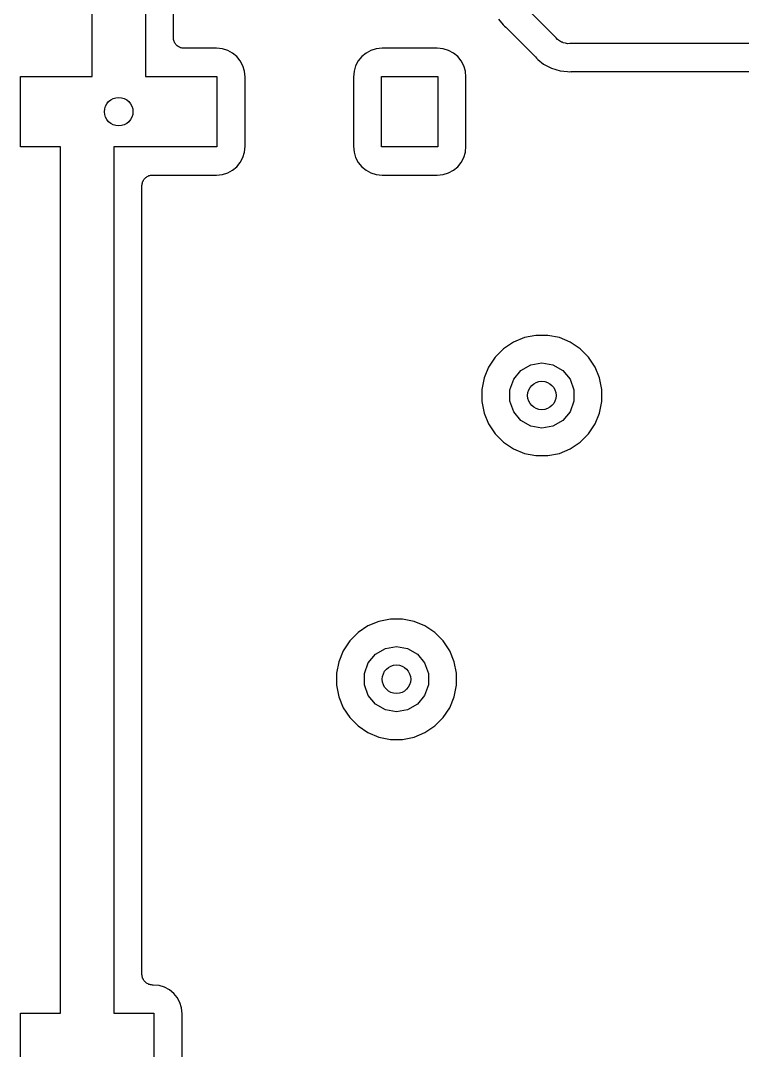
# Model space of a CAD drawing. Extents: x 91 to 190.2, y -113.9 to -59.9.
# Drawn here: x 91 to 101.3, y -98.45 to -83.78 of the extents above; entities that cross this region are included whole.
import ezdxf

# ---------------------------------------------------------------- set-up
doc = ezdxf.new("R2010")
doc.units = 0
doc.header["$MEASUREMENT"] = 0
doc.layers.add('BLACK', color=7, linetype='CONTINUOUS')

msp = doc.modelspace()

# ---------------------------------------------------------------- linework, layer by layer
at = {"layer": 'BLACK', "linetype": 'CONTINUOUS'}
for p, q in [((92.024, -84.575), (92.024, -82.475)), ((92.786, -82.475), (92.786, -84.575)), ((93.186, -84.0223), (93.186, -82.997)), ((98.6426, -84.0218), (98.1982, -83.5774)), ((97.8236, -83.7551), (97.8895, -83.8354)), ((97.8895, -83.8354), (97.8895, -83.8354)), ((97.8895, -83.8354), (97.9053, -83.8547)), ((97.9053, -83.8547), (97.9246, -83.8705)), ((97.9246, -83.8705), (97.9294, -83.8761)), ((97.9294, -83.8761), (97.9355, -83.8804)), ((97.9355, -83.8804), (98.3396, -84.2845)), ((93.1883, -84.0353), (93.186, -84.0223)), ((93.1883, -84.0484), (93.1883, -84.0353)), ((93.1928, -84.0607), (93.1883, -84.0484)), ((93.195, -84.0736), (93.1928, -84.0607)), ((93.2016, -84.085), (93.195, -84.0736)), ((93.2061, -84.0973), (93.2016, -84.085)), ((98.6642, -84.0476), (98.6426, -84.0218)), ((98.6934, -84.0644), (98.6642, -84.0476)), ((98.721, -84.0838), (98.6934, -84.0644)), ((98.732, -84.0867), (98.721, -84.0838)), ((98.7418, -84.0924), (98.732, -84.0867)), ((98.775, -84.0982), (98.7418, -84.0924)), ((93.2145, -84.1074), (93.2061, -84.0973)), ((93.2211, -84.1188), (93.2145, -84.1074)), ((93.2311, -84.1272), (93.2211, -84.1188)), ((93.2396, -84.1372), (93.2311, -84.1272)), ((93.2509, -84.1438), (93.2396, -84.1372)), ((93.261, -84.1522), (93.2509, -84.1438)), ((93.2733, -84.1567), (93.261, -84.1522)), ((93.2847, -84.1633), (93.2733, -84.1567)), ((93.2976, -84.1656), (93.2847, -84.1633)), ((93.31, -84.1701), (93.2976, -84.1656)), ((93.3231, -84.1701), (93.31, -84.1701)), ((93.336, -84.1723), (93.3231, -84.1701)), ((93.7976, -84.1723), (93.336, -84.1723)), ((93.8834, -84.1808), (93.7976, -84.1723)), ((93.9588, -84.2037), (93.8834, -84.1808)), ((94.0283, -84.2408), (93.9588, -84.2037)), ((94.0892, -84.2908), (94.0283, -84.2408)), ((95.9317, -84.2408), (95.8708, -84.2908)), ((96.0012, -84.2037), (95.9317, -84.2408)), ((96.0766, -84.1808), (96.0012, -84.2037)), ((96.1624, -84.1723), (96.0766, -84.1808)), ((96.9476, -84.1723), (96.1624, -84.1723)), ((97.0334, -84.1808), (96.9476, -84.1723)), ((97.1088, -84.2037), (97.0334, -84.1808)), ((97.1783, -84.2408), (97.1088, -84.2037)), ((97.2392, -84.2908), (97.1783, -84.2408)), ((98.8075, -84.1069), (98.775, -84.0982)), ((98.8411, -84.104), (98.8075, -84.1069)), ((102.584, -84.104), (98.8411, -84.104)), ((94.1392, -84.3517), (94.0892, -84.2908)), ((94.1763, -84.4212), (94.1392, -84.3517)), ((95.8208, -84.3517), (95.7837, -84.4212)), ((95.8708, -84.2908), (95.8208, -84.3517)), ((97.2892, -84.3517), (97.2392, -84.2908)), ((97.3263, -84.4212), (97.2892, -84.3517)), ((98.3396, -84.2845), (98.3439, -84.2906)), ((98.3439, -84.2906), (98.3495, -84.2954)), ((98.3495, -84.2954), (98.3653, -84.3147)), ((98.3653, -84.3147), (98.3846, -84.3305)), ((98.3846, -84.3305), (98.3846, -84.3305)), ((98.3846, -84.3305), (98.4648, -84.3963)), ((94.1992, -84.4966), (94.1763, -84.4212)), ((94.2077, -84.5824), (94.1992, -84.4966)), ((95.7608, -84.4966), (95.7523, -84.5824)), ((95.7837, -84.4212), (95.7608, -84.4966)), ((97.3492, -84.4966), (97.3263, -84.4212)), ((97.3577, -84.5824), (97.3492, -84.4966)), ((98.4648, -84.3963), (98.4648, -84.3964)), ((98.4648, -84.3964), (98.4648, -84.3964)), ((98.4648, -84.3964), (98.4649, -84.3964)), ((98.4649, -84.3964), (98.5785, -84.4571)), ((98.5785, -84.4571), (98.7018, -84.4945)), ((98.7018, -84.4945), (98.8052, -84.5047)), ((98.8052, -84.5047), (98.8052, -84.5047)), ((98.8052, -84.5047), (98.8052, -84.5047)), ((98.8052, -84.5047), (98.83, -84.5072)), ((98.83, -84.5072), (98.8548, -84.5047)), ((98.8548, -84.5047), (98.8622, -84.5053)), ((98.8622, -84.5053), (98.8695, -84.504)), ((98.8695, -84.504), (101.602, -84.504)), ((91.005, -85.575), (91.005, -84.575)), ((91.005, -84.575), (92.024, -84.575)), ((92.786, -84.575), (93.805, -84.575)), ((93.805, -84.575), (93.805, -85.575)), ((94.2077, -85.5676), (94.2077, -84.5824)), ((95.7523, -84.5824), (95.7523, -85.5676)), ((96.155, -85.575), (96.155, -84.575)), ((96.155, -84.575), (96.955, -84.575)), ((96.955, -84.575), (96.955, -85.575)), ((97.3577, -85.5676), (97.3577, -84.5824)), ((91.574, -85.575), (91.005, -85.575)), ((91.574, -97.925), (91.574, -85.575)), ((93.805, -85.575), (92.336, -85.575)), ((92.336, -85.575), (92.336, -97.925)), ((94.1763, -85.7288), (94.1992, -85.6534)), ((94.1992, -85.6534), (94.2077, -85.5676)), ((95.7523, -85.5676), (95.7608, -85.6534)), ((95.7608, -85.6534), (95.7837, -85.7288)), ((96.955, -85.575), (96.155, -85.575)), ((97.3263, -85.7288), (97.3492, -85.6534)), ((97.3492, -85.6534), (97.3577, -85.5676)), ((94.0892, -85.8592), (94.1392, -85.7983)), ((94.1392, -85.7983), (94.1763, -85.7288)), ((95.7837, -85.7288), (95.8208, -85.7983)), ((95.8208, -85.7983), (95.8708, -85.8592)), ((97.2392, -85.8592), (97.2892, -85.7983)), ((97.2892, -85.7983), (97.3263, -85.7288)), ((92.8009, -86.0062), (92.811, -85.9978)), ((92.811, -85.9978), (92.8233, -85.9933)), ((92.8233, -85.9933), (92.8347, -85.9867)), ((92.8347, -85.9867), (92.8476, -85.9844)), ((92.8476, -85.9844), (92.86, -85.9799)), ((92.86, -85.9799), (92.8731, -85.9799)), ((92.8731, -85.9799), (92.886, -85.9777)), ((92.886, -85.9777), (93.7976, -85.9777)), ((93.7976, -85.9777), (93.8834, -85.9692)), ((93.8834, -85.9692), (93.9588, -85.9463)), ((93.9588, -85.9463), (94.0283, -85.9092)), ((94.0283, -85.9092), (94.0892, -85.8592)), ((95.8708, -85.8592), (95.9317, -85.9092)), ((95.9317, -85.9092), (96.0012, -85.9463)), ((96.0012, -85.9463), (96.0766, -85.9692)), ((96.0766, -85.9692), (96.1624, -85.9777)), ((96.1624, -85.9777), (96.9476, -85.9777)), ((96.9476, -85.9777), (97.0334, -85.9692)), ((97.0334, -85.9692), (97.1088, -85.9463)), ((97.1088, -85.9463), (97.1783, -85.9092)), ((97.1783, -85.9092), (97.2392, -85.8592)), ((92.736, -86.1277), (92.7383, -86.1147)), ((92.736, -97.3723), (92.736, -86.1277)), ((92.7383, -86.1016), (92.7428, -86.0893)), ((92.7383, -86.1147), (92.7383, -86.1016)), ((92.7428, -86.0893), (92.745, -86.0764)), ((92.745, -86.0764), (92.7516, -86.065)), ((92.7516, -86.065), (92.7561, -86.0527)), ((92.7561, -86.0527), (92.7645, -86.0426)), ((92.7645, -86.0426), (92.7711, -86.0312)), ((92.7711, -86.0312), (92.7811, -86.0228)), ((92.7811, -86.0228), (92.7896, -86.0128)), ((92.7896, -86.0128), (92.8009, -86.0062)), ((98.19, -88.2957), (98.034, -88.3604)), ((98.3556, -88.2628), (98.19, -88.2957)), ((98.5244, -88.2628), (98.3556, -88.2628)), ((98.69, -88.2957), (98.5244, -88.2628)), ((98.846, -88.3604), (98.69, -88.2957)), ((97.8936, -88.4542), (97.7742, -88.5736)), ((98.034, -88.3604), (97.8936, -88.4542)), ((98.9864, -88.4542), (98.846, -88.3604)), ((99.1058, -88.5736), (98.9864, -88.4542)), ((97.7742, -88.5736), (97.6804, -88.714)), ((99.1996, -88.714), (99.1058, -88.5736)), ((97.6804, -88.714), (97.6157, -88.87)), ((98.0379, -88.8879), (98.1416, -88.7644)), ((98.1416, -88.7644), (98.2812, -88.6837)), ((98.2812, -88.6837), (98.44, -88.6557)), ((98.44, -88.6557), (98.5988, -88.6837)), ((98.5988, -88.6837), (98.7384, -88.7644)), ((98.7384, -88.7644), (98.8421, -88.8879)), ((99.2643, -88.87), (99.1996, -88.714)), ((97.6157, -88.87), (97.5828, -89.0356)), ((97.9828, -89.0394), (98.0379, -88.8879)), ((98.8421, -88.8879), (98.8972, -89.0394)), ((99.2972, -89.0356), (99.2643, -88.87)), ((97.5828, -89.0356), (97.5828, -89.2044)), ((97.9828, -89.2006), (97.9828, -89.0394)), ((98.8972, -89.0394), (98.8972, -89.2006)), ((99.2972, -89.2044), (99.2972, -89.0356)), ((97.5828, -89.2044), (97.6157, -89.37)), ((98.0379, -89.3521), (97.9828, -89.2006)), ((98.8972, -89.2006), (98.8421, -89.3521)), ((99.2643, -89.37), (99.2972, -89.2044)), ((97.6157, -89.37), (97.6804, -89.526)), ((98.1416, -89.4756), (98.0379, -89.3521)), ((98.8421, -89.3521), (98.7384, -89.4756)), ((99.1996, -89.526), (99.2643, -89.37)), ((97.6804, -89.526), (97.7742, -89.6664)), ((98.2812, -89.5563), (98.1416, -89.4756)), ((98.7384, -89.4756), (98.5988, -89.5563)), ((99.1058, -89.6664), (99.1996, -89.526)), ((97.7742, -89.6664), (97.8936, -89.7858)), ((98.44, -89.5843), (98.2812, -89.5563)), ((98.5988, -89.5563), (98.44, -89.5843)), ((98.9864, -89.7858), (99.1058, -89.6664)), ((97.8936, -89.7858), (98.034, -89.8796)), ((98.846, -89.8796), (98.9864, -89.7858)), ((98.034, -89.8796), (98.19, -89.9443)), ((98.19, -89.9443), (98.3556, -89.9772)), ((98.5244, -89.9772), (98.69, -89.9443)), ((98.69, -89.9443), (98.846, -89.8796)), ((98.3556, -89.9772), (98.5244, -89.9772)), ((96.2818, -92.3066), (96.1162, -92.3395)), ((96.4507, -92.3066), (96.2818, -92.3066)), ((96.6163, -92.3395), (96.4507, -92.3066)), ((95.9602, -92.4041), (95.8198, -92.4979)), ((96.1162, -92.3395), (95.9602, -92.4041)), ((96.7723, -92.4041), (96.6163, -92.3395)), ((96.9127, -92.4979), (96.7723, -92.4041)), ((95.8198, -92.4979), (95.7004, -92.6173)), ((97.0321, -92.6173), (96.9127, -92.4979)), ((95.7004, -92.6173), (95.6066, -92.7577)), ((96.0678, -92.8081), (96.2075, -92.7275)), ((96.2075, -92.7275), (96.3662, -92.6995)), ((96.3662, -92.6995), (96.525, -92.7275)), ((96.525, -92.7275), (96.6647, -92.8081)), ((97.1259, -92.7577), (97.0321, -92.6173)), ((95.6066, -92.7577), (95.542, -92.9137)), ((95.9642, -92.9316), (96.0678, -92.8081)), ((96.6647, -92.8081), (96.7683, -92.9316)), ((97.1905, -92.9137), (97.1259, -92.7577)), ((95.542, -92.9137), (95.509, -93.0793)), ((95.909, -93.0831), (95.9642, -92.9316)), ((96.7683, -92.9316), (96.8234, -93.0831)), ((97.2234, -93.0793), (97.1905, -92.9137)), ((95.509, -93.0793), (95.509, -93.2482)), ((95.909, -93.2444), (95.909, -93.0831)), ((96.8234, -93.0831), (96.8234, -93.2444)), ((97.2234, -93.2482), (97.2234, -93.0793)), ((95.509, -93.2482), (95.542, -93.4138)), ((95.9642, -93.3959), (95.909, -93.2444)), ((96.8234, -93.2444), (96.7683, -93.3959)), ((97.1905, -93.4138), (97.2234, -93.2482)), ((95.542, -93.4138), (95.6066, -93.5698)), ((96.0678, -93.5194), (95.9642, -93.3959)), ((96.7683, -93.3959), (96.6647, -93.5194)), ((97.1259, -93.5698), (97.1905, -93.4138)), ((95.6066, -93.5698), (95.7004, -93.7102)), ((96.2075, -93.6), (96.0678, -93.5194)), ((96.3662, -93.628), (96.2075, -93.6)), ((96.525, -93.6), (96.3662, -93.628)), ((96.6647, -93.5194), (96.525, -93.6)), ((97.0321, -93.7102), (97.1259, -93.5698)), ((95.7004, -93.7102), (95.8198, -93.8296)), ((96.9127, -93.8296), (97.0321, -93.7102)), ((95.8198, -93.8296), (95.9602, -93.9234)), ((95.9602, -93.9234), (96.1162, -93.988)), ((96.6163, -93.988), (96.7723, -93.9234)), ((96.7723, -93.9234), (96.9127, -93.8296)), ((96.1162, -93.988), (96.2818, -94.021)), ((96.2818, -94.021), (96.4507, -94.021)), ((96.4507, -94.021), (96.6163, -93.988)), ((92.7383, -97.3853), (92.736, -97.3723)), ((92.7383, -97.3984), (92.7383, -97.3853)), ((92.7428, -97.4107), (92.7383, -97.3984)), ((92.745, -97.4236), (92.7428, -97.4107)), ((92.7516, -97.435), (92.745, -97.4236)), ((92.7561, -97.4473), (92.7516, -97.435)), ((92.7645, -97.4574), (92.7561, -97.4473)), ((92.7711, -97.4688), (92.7645, -97.4574)), ((92.7811, -97.4772), (92.7711, -97.4688)), ((92.7896, -97.4872), (92.7811, -97.4772)), ((92.8009, -97.4938), (92.7896, -97.4872)), ((92.811, -97.5022), (92.8009, -97.4938)), ((92.8233, -97.5067), (92.811, -97.5022)), ((92.8347, -97.5133), (92.8233, -97.5067)), ((92.8476, -97.5156), (92.8347, -97.5133)), ((92.86, -97.5201), (92.8476, -97.5156)), ((92.8731, -97.5201), (92.86, -97.5201)), ((92.886, -97.5223), (92.8731, -97.5201)), ((92.8976, -97.5223), (92.886, -97.5223)), ((92.9834, -97.5308), (92.8976, -97.5223)), ((93.0588, -97.5537), (92.9834, -97.5308)), ((93.1283, -97.5908), (93.0588, -97.5537)), ((93.1892, -97.6408), (93.1283, -97.5908)), ((93.2392, -97.7017), (93.1892, -97.6408)), ((93.2763, -97.7712), (93.2392, -97.7017)), ((93.2992, -97.8466), (93.2763, -97.7712)), ((93.3077, -97.9324), (93.2992, -97.8466)), ((91.005, -99.225), (91.005, -97.925)), ((91.005, -97.925), (91.574, -97.925)), ((92.336, -97.925), (92.905, -97.925)), ((92.905, -97.925), (92.905, -99.225)), ((93.3077, -99.2176), (93.3077, -97.9324))]:
    msp.add_line(p, q, dxfattribs=at)
at = {"layer": 'BLACK'}
for centre in [(92.405, -85.075), (98.44, -89.12), (96.3662, -93.1638)]:
    msp.add_circle(centre, 0.2032, dxfattribs=at)

doc.saveas('drawing.dxf')
